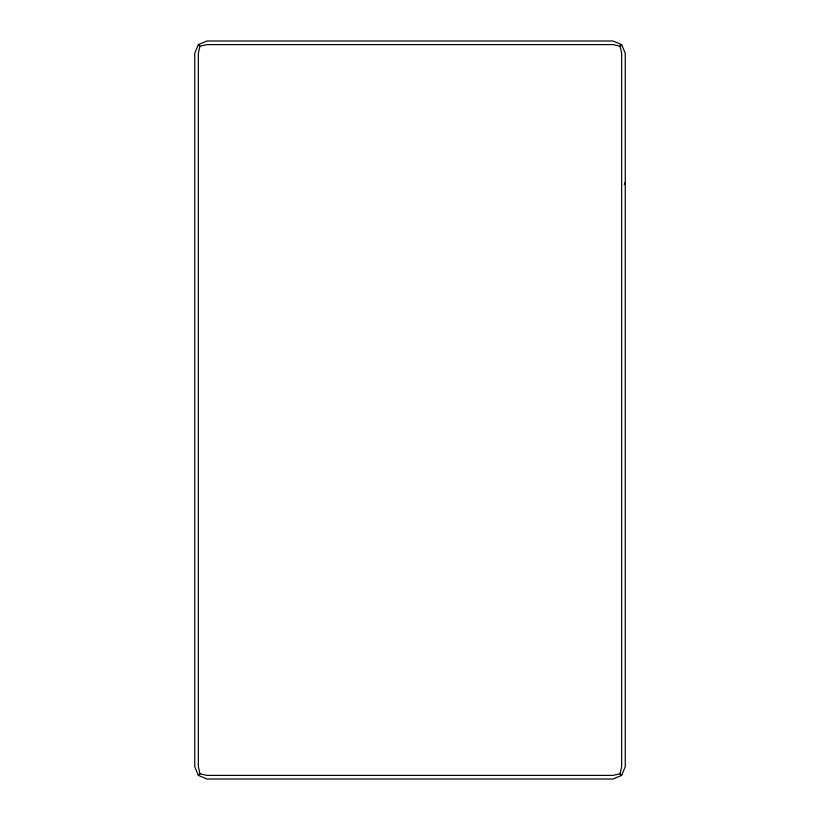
<?xml version="1.0" encoding="UTF-8"?>
<svg xmlns="http://www.w3.org/2000/svg" width="820" height="820" viewBox="0 0 820 820"><rect width="100%" height="100%" fill="white"/><g stroke="black" fill="none" stroke-linecap="round" stroke-linejoin="round"><path stroke-width="1.23" d="M198.348 44.598L199.947 46.197L198.348 53.3L198.348 766.7L199.947 773.803L198.348 775.402L207.05 779L612.95 779L621.652 775.402L625.25 766.7L625.25 53.3L621.652 44.598L612.95 41L207.05 41L198.348 44.598L194.75 53.3L194.75 766.7L198.348 775.402M621.652 775.402L620.053 773.803L621.652 766.7L621.652 53.3L620.053 46.197L621.652 44.598M624.348 184.623L625.25 182.45M199.947 46.197L207.05 44.598L612.95 44.598L620.053 46.197M620.053 773.803L612.95 775.402L207.05 775.402L199.947 773.803"/></g></svg>
